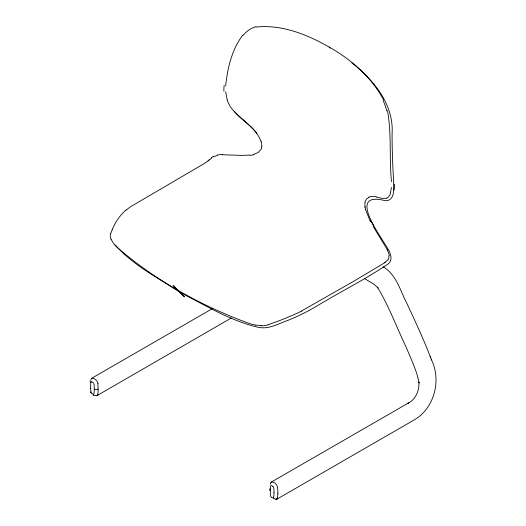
<?xml version="1.0" encoding="UTF-8"?>
<svg xmlns="http://www.w3.org/2000/svg" width="526" height="526" viewBox="0 0 526 526"><rect width="100%" height="100%" fill="white"/><g stroke="black" fill="none" stroke-linecap="round" stroke-linejoin="round"><path stroke-width="0.79" d="M270.706 496.149A23.032 13.295 60 0 1 270.561 494.966L270.449 493.618A45.012 25.991 60 0 1 270.364 490.751L270.377 489.417A56.565 32.658 60 0 1 270.423 488.095L270.601 485.866M225.667 85.981C227.469 68.255 231.782 49.714 242.664 35.235M391.423 187.44L390.246 194.041A20.632 10.303 66.4 0 1 386.82 198.144M270.528 484.216L270.627 483.302M90.051 381.666L90.216 380.561M261.803 146.932L261.527 148.174A14.55 9.567 47 0 1 261.074 149.305L258.227 152.455L253.71 154.348M270.66 483.124L271.311 482.079L408.518 402.955L407.749 403.396C415.711 399.78 419.452 390.345 418.926 382.027L419.025 382.908C416.789 370.422 410.957 358.936 406.21 347.278C396.604 327.277 388.957 306.06 377.372 287.137L378.049 287.952L373.677 284.027L364.991 278.885M273.632 497.228L273.599 497.359A12.289 7.094 60 0 1 273.507 497.727A9.251 5.339 60 0 1 273.395 498.063A2.722 1.999 20 0 0 277.136 498.733L277.557 498.115L276.919 499.108A2.479 1.433 60 0 1 276.801 499.233L413.548 420.3C434.121 409.011 441.722 380.679 431.484 359.869C424.357 340.763 415.606 322.32 407.098 303.804C400.266 290.937 396.558 274.697 383.165 266.748M364.978 201.991L366.405 199.071L368.943 197.421M110.723 233.59L112.373 229.198M387.583 259.903L385.367 262.198M209.624 159.72L211.649 158.024M209.42 159.897L208.921 160.331M126.279 210.032L128.456 208.289A94.542 72.18 26.7 0 1 130.731 206.646L203.358 164.073M208.105 160.982L203.772 163.823M384.552 262.855L353.321 281.482L301.326 311.096M212.228 308.729L91.629 378.306L91.018 379.331A23.848 13.768 60 0 0 90.926 379.903M97.054 395.585L231.414 317.96M91.669 378.279L94.193 378.727A5.628 3.248 60 0 1 94.608 378.97L95.153 379.338A6.753 3.899 60 0 1 95.765 379.831A4.03 2.328 60 0 1 97.994 383.678M271.35 482.053L272.606 481.967L274.342 482.743A8.344 4.819 60 0 1 274.888 483.105L276.656 484.906L277.478 486.977A25.794 14.892 60 0 1 277.662 488.503L277.767 489.785A47.097 27.194 60 0 1 277.866 492.507A37.491 21.645 60 0 1 277.86 493.717M213.609 156.768L217.363 155.394M276.531 499.384L276.512 499.391A3.419 1.972 60 0 1 275.802 499.437L275.802 499.45M386.807 198.105L383.224 198.532L376.675 197.224M268.352 324.595L274.125 322.583A85.797 24.88 -17.7 0 0 301.49 311.129M256.083 27.063C284.375 24.045 312.05 36.557 335.7 50.943C355.208 63.127 372.816 79.544 383.684 100.019M249.811 155.045L242.355 155.394L222.189 154.762M261.231 325.614L255.774 325.048M271.081 485.498L272.356 486.037A5.602 3.235 60 0 1 272.718 486.28L272.784 486.326M94.22 395.683L92.918 395.092M91.912 381.896L92.425 382.152A5.996 3.465 60 0 1 92.648 382.29L92.984 382.514A4.044 2.334 60 0 1 93.352 382.803A1.302 0.75 60 0 1 93.812 383.276M271.672 497.333L271.896 497.491A6.496 3.754 60 0 0 272.225 497.688L272.909 498.017A2.729 1.578 60 0 0 273.185 498.089M351.907 62.877C373.716 80.057 394.086 104.437 392.074 134.012C392.1 149.141 392.58 164.263 393.56 179.359C393.435 186.342 395.979 200.59 385.65 200.781C346.24 190.392 380.298 235.766 387.511 248.134C390.391 252.658 393.376 259.975 388.089 263.986C365.149 279.536 340.079 291.884 316.415 306.329C307.421 311.589 298.071 316.244 288.419 320.17C278.839 323.418 269.253 329.506 258.739 327.402C230.513 320.985 205.462 305.323 179.938 292.311C157.78 277.59 132.861 265.236 115.194 244.886M329.118 47.116L330.124 48.129M173.744 285.907L184.633 296.874M173.041 285.5L183.929 296.467M256.885 133.236C250.415 124.938 241.086 119.54 234.392 111.479M373.059 226.206L387.097 249.324M370.1 220.848L365.531 209.618M111.019 239.198L113.879 243.919A70.043 50.029 -15.3 0 0 116.207 246.556C154.999 280.384 201.359 305.968 249.62 323.615A62.923 44.565 -16 0 0 255.721 325.147M430.189 356.391L430.478 357.161M431.202 359.107L431.484 359.869M261.185 141.652C255.702 127.207 241.013 119.875 231.604 108.501A20.632 13.38 53.3 0 1 227.212 99.901M227.179 99.901L225.693 91.761M387.471 110.578C391.771 134.005 389.115 158.07 391.502 181.726M365.051 207.474L364.893 206.448M97.882 383.638L98.138 389.095A47.412 27.372 60 0 1 98.033 392.199L97.889 393.626A24.551 14.176 60 0 1 97.757 394.48M94.042 383.934L94.285 389.095A44.605 25.754 60 0 1 94.187 392.021L94.055 393.33A21.77 12.571 60 0 1 93.937 394.092M90.65 388.208L90.63 386.978A43.901 25.347 60 0 1 90.728 384.026L90.866 382.711A21.06 12.157 60 0 1 90.985 381.955M268.424 324.805A16.24 11.335 -15.3 0 1 261.172 325.798M385.328 262.033A16.023 9.205 -59.8 0 1 384.526 262.684M388.852 255.807A8.725 7.712 5.8 0 1 387.932 260.068M387.373 250.258A23.46 19.436 -21.3 0 1 389.312 255.708M387.116 249.311A41.462 33.625 -36.3 0 1 387.511 250.185M373.289 225.167A45.381 13.216 66.7 0 1 370.988 221.005M370.679 221.748A36.432 11.717 67.4 0 1 370.153 220.749M365.59 209.631A14.353 6.095 67.2 0 1 365.11 207.507M365.077 206.56A13.196 5.845 66.6 0 1 365.09 202.129M368.798 197.112A57.558 26.99 62.5 0 1 376.537 196.783M394.408 184.146A65.277 31.139 67.9 0 1 394.053 190.07M383.152 100.67A37.149 21.605 82.1 0 1 386.768 110.914M242.966 35.571A38.293 30.639 68.2 0 1 255.965 26.701M223.885 91.202A65.27 46.571 44.8 0 1 224.148 85.35M261.034 141.639A13.262 8.423 50.1 0 1 261.731 146.892M253.907 154.644A45.381 29.43 38.3 0 1 250.008 155.4M217.383 154.986A27.286 20.626 -35.8 0 1 222.274 154.447M211.367 157.807A8.265 4.951 -29.8 0 1 213.457 156.439M208.848 160.016A16.03 8.909 -58.9 0 1 208.059 160.673M112.452 229.231A85.797 65.5 26.7 0 1 126.128 209.907M111.085 239.172A16.451 11.835 -10.2 0 1 110.48 233.583M270.357 490.751A2.722 1.571 0 0 1 270.042 488.746M271.475 497.103A1.315 0.756 60 0 1 270.89 496.616M98.138 389.095A2.722 1.571 0 0 1 94.285 389.095M91.406 381.745A1.512 0.874 60 0 1 91.886 382.007M90.663 388.214A24.748 14.287 60 0 0 90.978 391.62L91.044 391.962A10.954 6.325 60 0 0 91.248 392.909A2.722 0.967 -14.4 0 1 90.781 391.909M91.419 393.139A3.583 2.065 60 0 0 92.201 393.737L92.589 393.974A4.846 2.794 60 0 0 93.319 394.296M93.562 394.336A1.157 0.664 60 0 1 93.319 394.244M90.682 382.52A46.709 26.971 60 0 1 90.702 382.152M277.136 498.733A11.999 6.93 60 0 0 277.281 498.293A15.004 8.659 60 0 0 277.38 497.925L277.432 497.695A25.853 14.925 60 0 0 277.827 493.697M273.967 492.5A25.07 14.478 60 0 1 273.651 497.241M274.02 492.527A44.309 25.583 60 0 0 273.928 489.969L273.829 488.779A23.065 13.314 60 0 0 273.665 487.418M272.803 486.451A1.427 0.822 60 0 1 273.474 486.958M94.89 395.282A7.555 4.359 60 0 0 95.725 395.618L95.725 395.611A3.84 2.216 60 0 0 97.869 394.585"/></g></svg>
